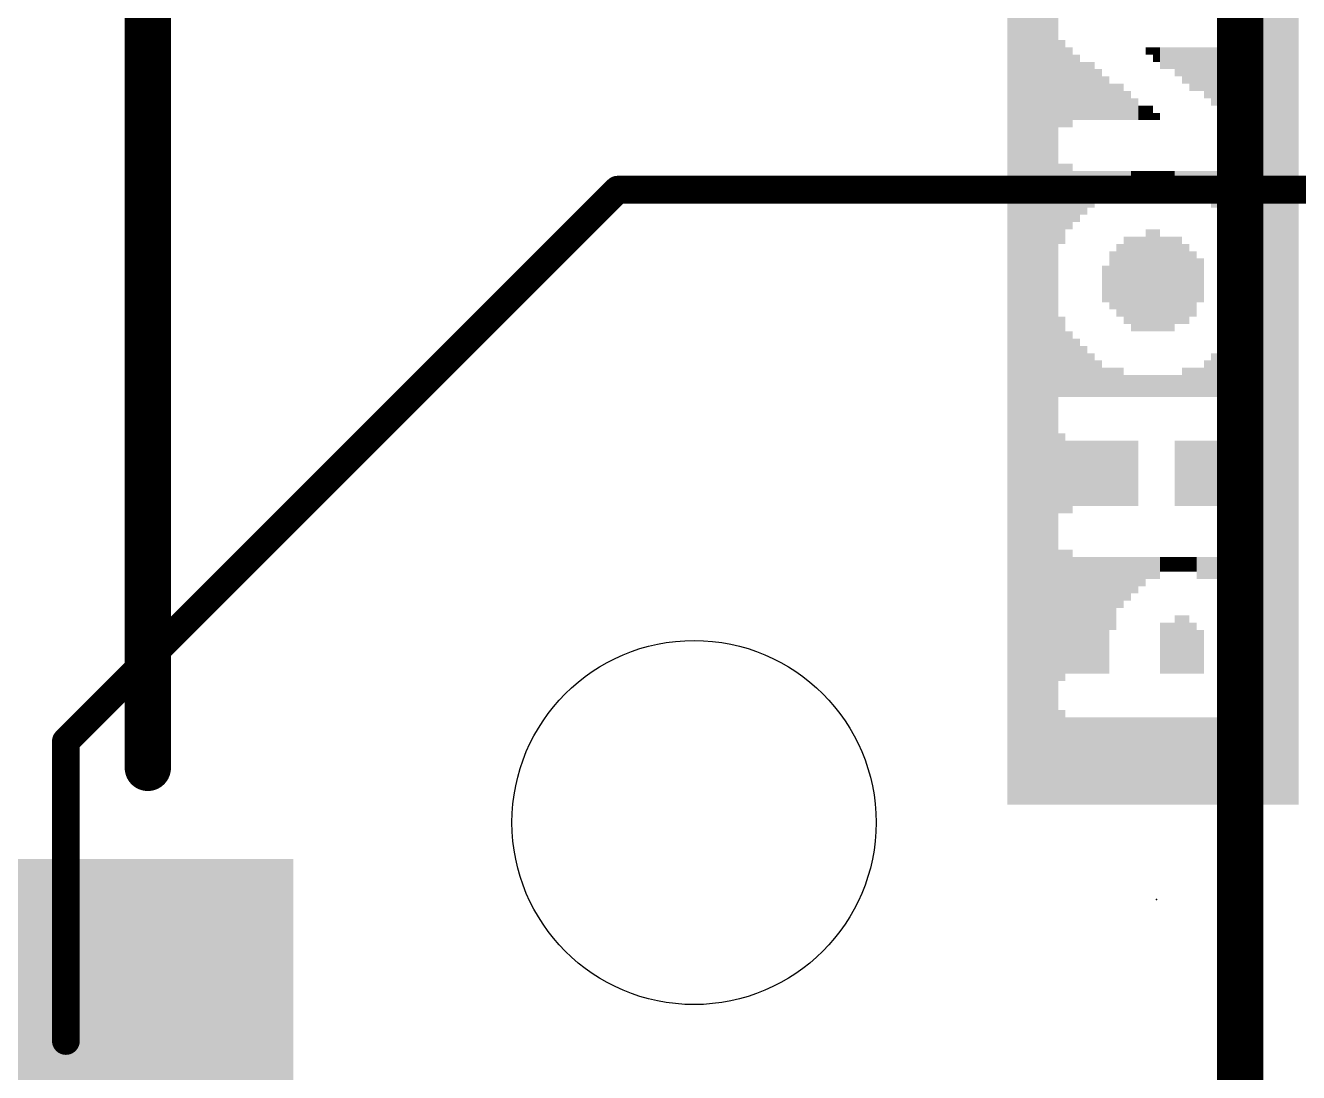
# Model space of a CAD drawing. Extents: x -15.2 to 71.4, y -14.5 to 36.9.
# Drawn here: x 24.27 to 31.26, y 22.42 to 28.17 of the extents above; entities that cross this region are included whole.
import ezdxf

# ---------------------------------------------------------------- set-up
doc = ezdxf.new("R2010")
doc.units = 0
for name, color, linetype in [('1', 12, 'CONTINUOUS'), ('20', 31, 'CONTINUOUS'), ('21', 41, 'CONTINUOUS'), ('22', 40, 'CONTINUOUS'), ('24', 53, 'CONTINUOUS')]:
    doc.layers.add(name, color=color, linetype=linetype)

# ---------------------------------------------------------------- blocks, each defined once
blk = doc.blocks.new('RECT')
blk.add_solid([(-0.5, -0.5), (0.5, -0.5), (-0.5, 0.5), (0.5, 0.5)])

msp = doc.modelspace()

# ---------------------------------------------------------------- linework, layer by layer
at = {"layer": '1', "const_width": 0.1524}
for points in [[(27.52, 27.266), (24.49, 24.236)], [(32.766, 27.266), (27.52, 27.266)], [(24.49, 24.236), (24.49, 22.59)]]:
    msp.add_lwpolyline(points, dxfattribs=at)
at = {"layer": '1', "const_width": 0.0762}
for points in [[(27.52, 27.3041, 1), (27.52, 27.2279)], [(27.5469, 27.2391, 1), (27.4931, 27.2929)], [(24.5281, 24.236, 1), (24.4519, 24.236)], [(24.4631, 24.2629, 1), (24.5169, 24.2091)], [(24.4519, 22.59, 1), (24.5281, 22.59)]]:
    msp.add_lwpolyline(points, format="xyb", dxfattribs=at)
at = {"layer": '20'}
msp.add_circle((27.94, 23.79), 1, dxfattribs=at)
at = {"layer": '21', "const_width": 0.254}
for points in [[(24.94, 30.39), (24.94, 24.09)], [(30.94, 19.79), (30.94, 28.59)]]:
    msp.add_lwpolyline(points, dxfattribs=at)
at = {"layer": '21', "const_width": 0.127}
msp.add_lwpolyline([(24.8765, 24.09, 1), (25.0035, 24.09)], format="xyb", dxfattribs=at)
at = {"layer": '24'}
msp.add_point((30.48, 23.368), dxfattribs=at)

# ---------------------------------------------------------------- block references
at = {"layer": '1', "xscale": 2, "yscale": 2.5, "rotation": 270}
msp.add_blockref('RECT', (24.49, 22.59), dxfattribs=at)
at = {"layer": '22', "yscale": 0.04, "rotation": 90}
for p, xscale in [((29.68, 28.988), 10.2), ((29.72, 28.988), 10.2), ((29.76, 28.988), 10.2), ((29.8, 28.988), 10.2), ((29.84, 28.988), 10.2), ((29.88, 28.988), 10.2), ((29.92, 28.988), 10.2), ((31.04, 28.988), 10.2), ((31.08, 28.988), 10.2), ((31.12, 28.988), 10.2), ((31.16, 28.988), 10.2), ((31.2, 28.988), 10.2), ((31.24, 28.988), 10.2), ((31, 28.208), 2.72), ((29.96, 27.848), 0.48), ((30, 27.828), 0.44), ((30.44, 28.028), 0.04), ((30.48, 28.008), 0.08), ((30.52, 27.988), 0.12), ((30.56, 27.988), 0.12), ((30.6, 27.968), 0.16), ((30.64, 27.948), 0.2), ((30.68, 27.928), 0.24), ((30.72, 27.928), 0.24), ((30.76, 27.908), 0.28), ((30.8, 27.888), 0.32), ((30.84, 27.868), 0.36), ((30.88, 27.868), 0.36), ((30.92, 27.848), 0.4), ((30.96, 27.848), 0.48), ((30.04, 27.828), 0.36), ((30.08, 27.808), 0.32), ((30.12, 27.808), 0.32), ((30.16, 27.788), 0.28), ((30.2, 27.768), 0.24), ((30.24, 27.748), 0.2), ((30.28, 27.748), 0.2), ((30.32, 27.728), 0.16), ((30.36, 27.708), 0.12), ((30.4, 27.688), 0.08), ((30.44, 27.688), 0.08), ((30.48, 27.668), 0.04), ((29.96, 27.188), 0.44), ((30, 27.228), 0.36), ((30.04, 27.228), 0.28), ((30.08, 27.248), 0.24), ((30.12, 27.268), 0.2), ((30.16, 27.288), 0.16), ((30.2, 27.288), 0.16), ((30.24, 27.308), 0.12), ((30.28, 27.308), 0.12), ((30.32, 27.308), 0.12), ((30.36, 27.328), 0.08), ((30.4, 27.328), 0.08), ((30.44, 27.328), 0.08), ((30.48, 27.328), 0.08), ((30.52, 27.328), 0.08), ((30.56, 27.328), 0.08), ((30.6, 27.308), 0.12), ((30.64, 27.308), 0.12), ((30.68, 27.308), 0.12), ((30.72, 27.288), 0.16), ((30.76, 27.288), 0.16), ((30.8, 27.268), 0.2), ((30.84, 27.248), 0.24), ((30.88, 27.228), 0.28), ((30.92, 27.208), 0.32), ((30.96, 27.188), 0.44), ((30.32, 26.768), 0.48), ((30.36, 26.748), 0.52), ((30.4, 26.748), 0.52), ((30.44, 26.768), 0.56), ((30.48, 26.768), 0.56), ((30.52, 26.748), 0.52), ((30.56, 26.748), 0.52), ((30.6, 26.768), 0.48), ((30.24, 26.768), 0.32), ((30.28, 26.768), 0.4), ((30.64, 26.748), 0.44), ((30.68, 26.748), 0.36), ((30.72, 26.768), 0.24), ((30.2, 26.748), 0.2), ((31, 25.288), 2.8), ((29.96, 26.348), 0.44), ((30.96, 26.328), 0.4), ((30, 26.308), 0.36), ((30.04, 26.288), 0.32), ((30.92, 26.308), 0.36), ((30.08, 26.268), 0.28), ((30.12, 26.248), 0.24), ((30.8, 26.248), 0.24), ((30.84, 26.248), 0.24), ((30.88, 26.268), 0.28), ((30.16, 26.228), 0.2), ((30.76, 26.228), 0.2), ((30.2, 26.208), 0.16), ((30.24, 26.208), 0.16), ((30.28, 26.208), 0.16), ((30.32, 26.188), 0.12), ((30.36, 26.188), 0.12), ((30.4, 26.188), 0.12), ((30.44, 26.188), 0.12), ((30.48, 26.188), 0.12), ((30.52, 26.188), 0.12), ((30.56, 26.188), 0.12), ((30.6, 26.188), 0.12), ((30.64, 26.208), 0.16), ((30.68, 26.208), 0.16), ((30.72, 26.208), 0.16), ((29.96, 25.708), 0.44), ((30, 25.688), 0.4), ((30.04, 25.708), 0.36), ((30.08, 25.708), 0.36), ((30.12, 25.708), 0.36), ((30.16, 25.708), 0.36), ((30.2, 25.708), 0.36), ((30.24, 25.708), 0.36), ((30.28, 25.708), 0.36), ((30.32, 25.708), 0.36), ((30.36, 25.708), 0.36), ((30.6, 25.708), 0.36), ((30.64, 25.708), 0.36), ((30.68, 25.708), 0.36), ((30.72, 25.708), 0.36), ((30.76, 25.708), 0.36), ((30.8, 25.708), 0.36), ((30.84, 25.708), 0.36), ((30.88, 25.708), 0.36), ((30.92, 25.688), 0.4), ((30.96, 25.708), 0.44), ((29.96, 24.928), 0.72), ((30, 24.948), 0.68), ((30.04, 24.928), 0.64), ((30.08, 24.928), 0.64), ((30.12, 24.928), 0.64), ((30.16, 24.928), 0.64), ((30.2, 24.928), 0.64), ((30.24, 25.048), 0.4), ((30.28, 25.108), 0.28), ((30.32, 25.128), 0.24), ((30.36, 25.148), 0.2), ((30.4, 25.168), 0.16), ((30.44, 25.188), 0.12), ((30.48, 25.188), 0.12), ((30.52, 25.208), 0.08), ((30.56, 25.208), 0.08), ((30.6, 25.208), 0.08), ((30.64, 25.208), 0.08), ((30.68, 25.208), 0.08), ((30.72, 25.188), 0.12), ((30.76, 25.188), 0.12), ((30.8, 25.188), 0.12), ((30.84, 25.168), 0.16), ((30.88, 25.148), 0.2), ((30.92, 25.128), 0.24), ((30.96, 25.108), 0.36), ((30.6, 24.768), 0.32), ((30.64, 24.768), 0.32), ((30.52, 24.748), 0.28), ((30.56, 24.748), 0.28), ((30.68, 24.748), 0.28), ((30.72, 24.728), 0.24), ((29.96, 24.148), 0.52), ((30, 24.128), 0.48), ((30.04, 24.128), 0.48), ((30.08, 24.128), 0.48), ((30.12, 24.128), 0.48), ((30.16, 24.128), 0.48), ((30.2, 24.128), 0.48), ((30.24, 24.128), 0.48), ((30.28, 24.128), 0.48), ((30.32, 24.128), 0.48), ((30.36, 24.128), 0.48), ((30.4, 24.128), 0.48), ((30.44, 24.128), 0.48), ((30.48, 24.128), 0.48), ((30.52, 24.128), 0.48), ((30.56, 24.128), 0.48), ((30.6, 24.128), 0.48), ((30.64, 24.128), 0.48), ((30.68, 24.128), 0.48), ((30.72, 24.128), 0.48), ((30.76, 24.128), 0.48), ((30.8, 24.128), 0.48), ((30.84, 24.128), 0.48), ((30.88, 24.128), 0.48), ((30.92, 24.128), 0.48), ((30.96, 24.128), 0.48)]:
    msp.add_blockref('RECT', p, dxfattribs=dict(at, xscale=xscale))

doc.saveas('drawing.dxf')
